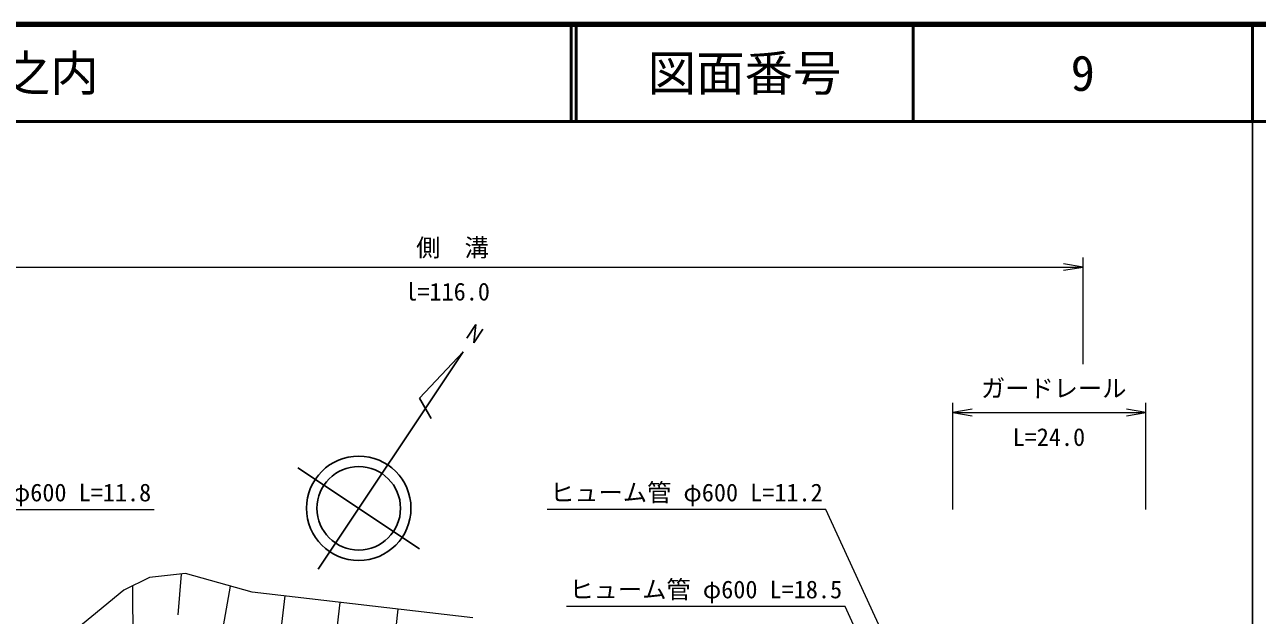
# Model space of a CAD drawing. Units: millimetres, scale not verified. Extents: x 40000 to 680000, y 20000 to 380000.
# Drawn here: x 452384 to 579500, y 319079 to 380000 of the extents above; entities that cross this region are included whole.
import ezdxf
from ezdxf.enums import TextEntityAlignment as Align

# ---------------------------------------------------------------- set-up
doc = ezdxf.new("R2010")
doc.units = ezdxf.units.MM
doc.header["$LTSCALE"] = 1000
for name, color, linetype, lineweight in [('M-BMK-SRVR', 3, 'Continuous', 25), ('M-STR-HTXT', 7, 'Continuous', 13), ('M-TTL', 2, 'Continuous', 140), ('M-TTL-BAND', 7, 'Continuous', 25), ('M-TTL-LINE', 7, 'Continuous', 50), ('M-WORK', 1, 'Continuous', 13)]:
    doc.layers.add(name, color=color, linetype=linetype, lineweight=lineweight)
doc.layers.add('M-TTL-TXT', color=7, linetype='Continuous')
doc.styles.add('ＭＳ ゴシック', font='')
doc.styles.get('ＭＳ ゴシック').set_extended_font_data('MS Gothic')

# ---------------------------------------------------------------- blocks, each defined once
blk = doc.blocks.new('open_arrow')
at = {"color": 0, "linetype": 'Continuous', "lineweight": -2}
blk.add_lwpolyline([(7.5, 1.25), (0, 0), (7.5, -1.25)], dxfattribs=at)

msp = doc.modelspace()

# ---------------------------------------------------------------- linework, layer by layer
at = {"layer": 'M-BMK-SRVR'}
for p, q in [((497983, 347679), (498906, 349062)), ((498906, 349062), (498698, 347196)), ((498698, 347196), (499617, 348589)), ((497596, 346252), (482650, 323845)), ((497596, 346252), (493113, 341472)), ((493113, 341472), (494307, 339380)), ((493109, 325934), (480561, 334304))]:
    msp.add_line(p, q, dxfattribs=at)
for radius in [5387, 4309]:
    msp.add_circle((486835, 330119), radius, dxfattribs=at)
at = {"layer": 'M-STR-HTXT'}
for p, q in [((561523, 345000), (561523, 356000)), ((431049, 355000), (561523, 355000)), ((548097, 330000), (548097, 341000)), ((568000, 330000), (568000, 341000)), ((548097, 340000), (568000, 340000))]:
    msp.add_line(p, q, dxfattribs=at)
for points in [[(430842, 291392), (437000, 330000), (465750, 330000)], [(563000, 269000), (535000, 330000), (506250, 330000)], [(561478, 266011), (537000, 320000), (508250, 320000)]]:
    msp.add_lwpolyline(points, dxfattribs=at)
at = {"layer": 'M-TTL'}
msp.add_line((680000, 380000), (40000, 380000), dxfattribs=at)
at = {"layer": 'M-TTL-BAND'}
msp.add_line((579000, 20000), (579000, 370000), dxfattribs=at)
at = {"layer": 'M-TTL-LINE'}
for p, q in [((508747, 380000), (508747, 370000)), ((509247, 380000), (509247, 370000)), ((543997, 380000), (543997, 370000)), ((579000, 380000), (579000, 370000)), ((40000, 370000), (680000, 370000))]:
    msp.add_line(p, q, dxfattribs=at)
at = {"layer": 'M-WORK'}
for p, q in [((465267, 322996), (462613, 321691)), ((468965, 323388), (465267, 322996)), ((468520, 323341), (468187, 319146)), ((475838, 321474), (468965, 323388)), ((462613, 321691), (455263, 315642)), ((463510, 322132), (463549, 315946)), ((473570, 322105), (472156, 314042)), ((498594, 318809), (475838, 321474)), ((479199, 321080), (478723, 317009)), ((484899, 320413), (483899, 311867)), ((490881, 319712), (490381, 315439))]:
    msp.add_line(p, q, dxfattribs=at)

# ---------------------------------------------------------------- block references
at = {"layer": 'M-STR-HTXT', "xscale": 267, "yscale": 267, "rotation": 180}
for p in [(561523, 355000), (568000, 340000)]:
    msp.add_blockref('open_arrow', p, dxfattribs=at)
at = {"layer": 'M-STR-HTXT', "xscale": 267, "yscale": 267}
msp.add_blockref('open_arrow', (548097, 340000), dxfattribs=at)

# ---------------------------------------------------------------- texts
at = {"layer": 'M-STR-HTXT', "style": 'ＭＳ ゴシック'}
for s, p in [('側\u3000溝', (496500, 357000)), ('ガードレール', (558500, 342500)), ('ヒューム管 φ600 L=11.8', (451375, 331750)), ('ヒューム管 φ600 L=11.2', (520625, 331750)), ('ヒューム管 φ600 L=18.5', (522625, 321750))]:
    msp.add_text(s, height=1833, dxfattribs=at).set_placement(p, align=Align.MIDDLE_CENTER)
for s, p in [('l=116.0', (496000, 351000)), ('L=24.0', (558000, 336000))]:
    msp.add_text(s, height=1833, dxfattribs=at).set_placement(p, align=Align.BOTTOM_CENTER)
at = {"layer": 'M-TTL-TXT', "style": 'ＭＳ ゴシック'}
msp.add_text('下関市豊浦町大字市之内', height=3666, dxfattribs=at).set_placement((405024, 375000), align=Align.MIDDLE_LEFT)
for s, p in [('図面番号', (526622, 375000)), ('9', (561497, 375000))]:
    msp.add_text(s, height=3666, dxfattribs=at).set_placement(p, align=Align.MIDDLE_CENTER)

doc.saveas('drawing.dxf')
